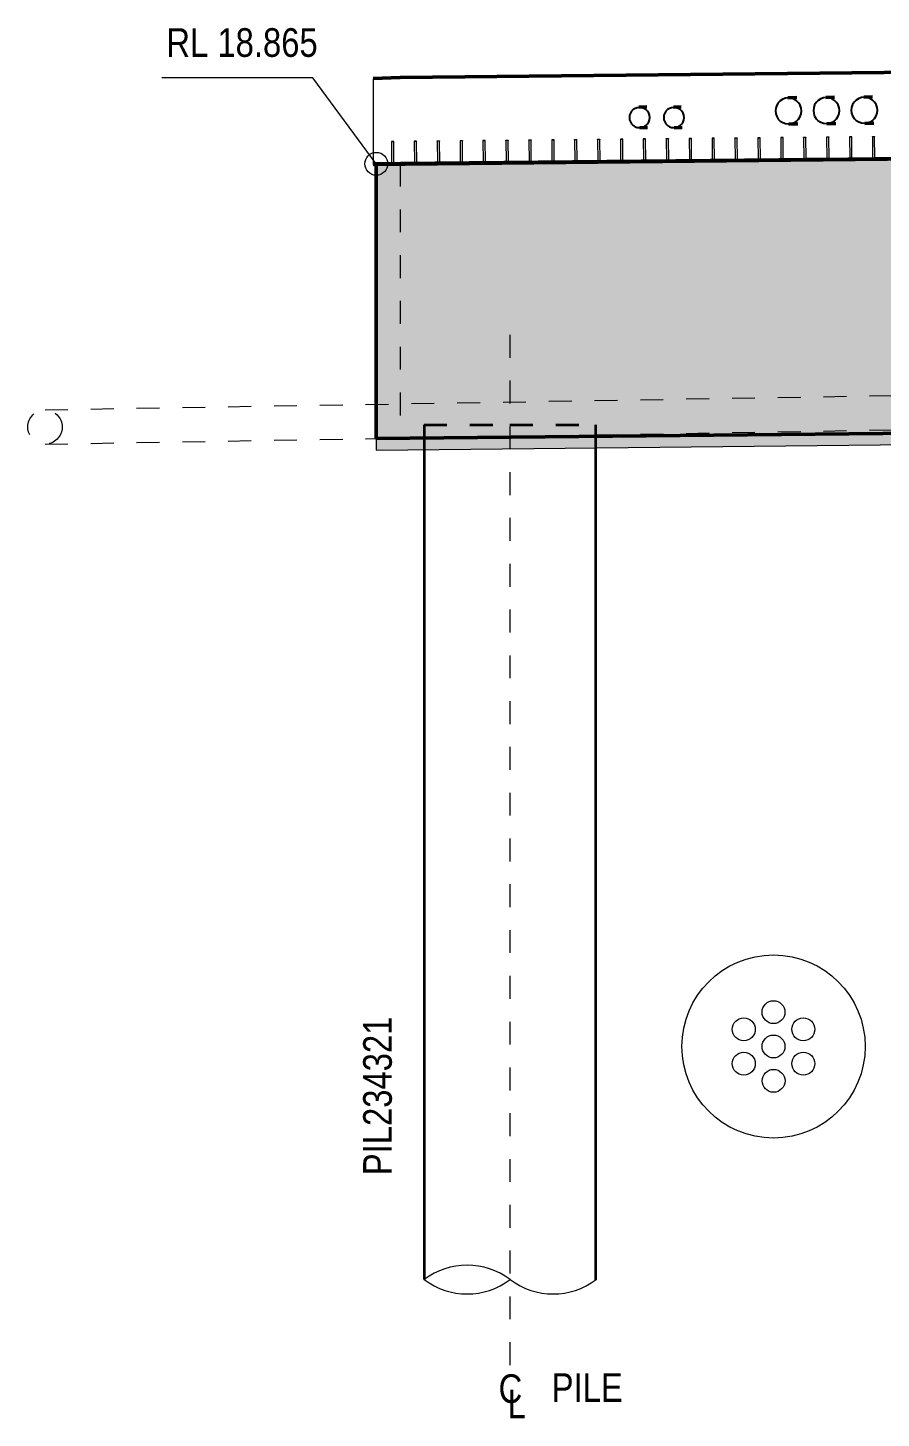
# Model space of a CAD drawing. Header units: metres. Extents: x -1691 to -1609, y 3 to 593.
# Drawn here: x -1648.74 to -1645.01, y 13.39 to 19.46 of the extents above; entities that cross this region are included whole.
import ezdxf

# ---------------------------------------------------------------- set-up
doc = ezdxf.new("R2010")
doc.units = ezdxf.units.M
doc.linetypes.add('JacobsCenter', pattern=[0.015, 0.009, -0.0015, 0.003, -0.0015])
doc.linetypes.add('JacobsDash', pattern=[0.0045, 0.003, -0.0015])
for name, color, linetype, lineweight in [('BRIDGE-ABUTMENT-CONC', 7, 'Continuous', 50), ('BRIDGE-FRAMING-LINE-18-HID', 7, 'JacobsDash', 18), ('D-BDGE', 7, 'Continuous', 13), ('D-BDGE-FLOOR', 7, 'Continuous', 50), ('D-BDGE-FNDN-LINES-18-HID', 7, 'JacobsDash', 18), ('D-BDGE-FNDN-PILE-CONC', 7, 'Continuous', 50), ('D-BDGE-FRAMING', 7, 'Continuous', 50), ('D-BDGE-LINE', 7, 'Continuous', 9), ('D-ENHA-ANNO-TEXT', 7, 'Continuous', 9), ('D-ENHA-GEN-LINE', 7, 'Continuous', 9), ('D-ENHA-TEXT-TAG', 7, 'Continuous', 18)]:
    doc.layers.add(name, color=color, linetype=linetype, lineweight=lineweight)
doc.layers.add('D-BDGE-Conduits', color=1, linetype='Continuous', lineweight=9, true_color=0xff0000)
doc.styles.add('Arial Narrow_1', font='ARIALN.TTF', dxfattribs={"height": 0.125})

# ---------------------------------------------------------------- blocks, each defined once
blk = doc.blocks.new('01_SFO_FRP_Pile_CastInPlace_CS - CAST-IN-PLACE PILE - 0750-V10-DRG-2871072 - ABUTMENT B CONCRETE ELEVATION')
at = {"layer": 'D-BDGE-FNDN-LINES-18-HID', "lineweight": 35}
for p, q in [((-1688.7837, 17.7251), (-1688.7837, 17.6676)), ((-1688.7837, 17.7251), (-1688.4088, 17.7251)), ((-1688.7837, 17.7251), (-1688.4088, 17.7251)), ((-1688.4088, 17.7251), (-1688.0337, 17.7251)), ((-1688.4086, 17.7251), (-1688.0337, 17.7251)), ((-1688.0337, 17.6751), (-1688.0337, 17.7251))]:
    blk.add_line(p, q, dxfattribs=at)
at = {"layer": 'D-BDGE-FNDN-PILE-CONC', "lineweight": 35}
for p, q in [((-1688.0337, 13.9911), (-1688.0337, 17.6751)), ((-1688.7837, 17.6675), (-1688.7837, 13.9919))]:
    blk.add_line(p, q, dxfattribs=at)
blk = doc.blocks.new('07_STR_DPS_PermadecPanel - 07_STR_DPS_PermadecPanel-5973116-DRG-2871072 - ABUTMENT B CONCRETE ELEVATION')
at = {"layer": 'BRIDGE-FRAMING-LINE-18-HID', "color": 9, "lineweight": 13, "true_color": 0xc3c3c3}
for p, q in [((-1688.3265, 18.9695), (-1688.3165, 18.9696)), ((-1688.3265, 18.9689), (-1688.3265, 18.9695)), ((-1688.3265, 18.9695), (-1688.3265, 18.9689)), ((-1688.3165, 18.9696), (-1688.3165, 18.969)), ((-1688.3165, 18.9696), (-1688.3165, 18.969)), ((-1688.2265, 18.9705), (-1688.2165, 18.9706)), ((-1688.2265, 18.9699), (-1688.2265, 18.9705)), ((-1688.2265, 18.9705), (-1688.2265, 18.9699)), ((-1688.2165, 18.9706), (-1688.2165, 18.97)), ((-1688.2165, 18.9706), (-1688.2165, 18.97)), ((-1688.1265, 18.9715), (-1688.1165, 18.9716)), ((-1688.1265, 18.9709), (-1688.1265, 18.9715)), ((-1688.1265, 18.9715), (-1688.1265, 18.9709)), ((-1688.1165, 18.9716), (-1688.1165, 18.971)), ((-1688.1165, 18.9716), (-1688.1165, 18.971)), ((-1688.0265, 18.9725), (-1688.0165, 18.9726)), ((-1688.0265, 18.9719), (-1688.0265, 18.9725)), ((-1688.0265, 18.9725), (-1688.0265, 18.9719)), ((-1688.0165, 18.9726), (-1688.0166, 18.972)), ((-1688.0165, 18.9726), (-1688.0165, 18.972)), ((-1687.9265, 18.9735), (-1687.9266, 18.9729)), ((-1687.9265, 18.9735), (-1687.9165, 18.9736)), ((-1687.9265, 18.9729), (-1687.9265, 18.9735)), ((-1687.9165, 18.9736), (-1687.9166, 18.973)), ((-1687.9165, 18.9736), (-1687.9165, 18.973)), ((-1687.8265, 18.9745), (-1687.8266, 18.9739)), ((-1687.8265, 18.9745), (-1687.8165, 18.9746)), ((-1687.8265, 18.9739), (-1687.8265, 18.9745)), ((-1687.8165, 18.9746), (-1687.8166, 18.974)), ((-1687.8165, 18.9746), (-1687.8165, 18.974)), ((-1688.3706, 18.876), (-1688.3256, 18.8765)), ((-1688.3706, 18.8755), (-1688.3706, 18.876)), ((-1688.3706, 18.876), (-1688.3706, 18.8755)), ((-1687.7705, 18.876), (-1688.3705, 18.87)), ((-1688.3156, 18.8766), (-1688.2256, 18.8775)), ((-1688.2156, 18.8776), (-1688.1256, 18.8785)), ((-1688.1156, 18.8786), (-1688.0256, 18.8795)), ((-1688.0156, 18.8796), (-1687.9256, 18.8805)), ((-1687.9156, 18.8806), (-1687.8256, 18.8815)), ((-1687.8156, 18.8816), (-1687.7706, 18.882)), ((-1687.7706, 18.882), (-1687.7706, 18.8814)), ((-1687.7706, 18.882), (-1687.7706, 18.8814))]:
    blk.add_line(p, q, dxfattribs=at)
at = {"layer": 'D-BDGE-FRAMING', "color": 9, "lineweight": 13, "true_color": 0xc3c3c3}
for p, q in [((-1688.3165, 18.969), (-1688.3265, 18.9689)), ((-1688.3265, 18.9689), (-1688.3256, 18.8759)), ((-1688.3156, 18.876), (-1688.3165, 18.969)), ((-1688.2165, 18.97), (-1688.2265, 18.9699)), ((-1688.2265, 18.9699), (-1688.2256, 18.8769)), ((-1688.2156, 18.877), (-1688.2165, 18.97)), ((-1688.1165, 18.971), (-1688.1265, 18.9709)), ((-1688.1265, 18.9709), (-1688.1256, 18.8779)), ((-1688.1156, 18.878), (-1688.1165, 18.971)), ((-1688.0166, 18.972), (-1688.0265, 18.9719)), ((-1688.0265, 18.9719), (-1688.0256, 18.8789)), ((-1688.0156, 18.879), (-1688.0166, 18.972)), ((-1687.9166, 18.973), (-1687.9266, 18.9729)), ((-1687.9266, 18.9729), (-1687.9256, 18.8799)), ((-1687.9156, 18.88), (-1687.9166, 18.973)), ((-1687.8166, 18.974), (-1687.8266, 18.9739)), ((-1687.8266, 18.9739), (-1687.8256, 18.8809)), ((-1687.8156, 18.881), (-1687.8166, 18.974)), ((-1688.3256, 18.8759), (-1688.3706, 18.8754)), ((-1688.3706, 18.8754), (-1688.3705, 18.8694)), ((-1688.3705, 18.8694), (-1687.7706, 18.8754)), ((-1688.2256, 18.8769), (-1688.3156, 18.876)), ((-1688.1256, 18.8779), (-1688.2156, 18.877)), ((-1688.0256, 18.8789), (-1688.1156, 18.878)), ((-1687.9256, 18.8799), (-1688.0156, 18.879)), ((-1687.8256, 18.8809), (-1687.9156, 18.88)), ((-1687.7706, 18.8814), (-1687.8156, 18.881)), ((-1687.7706, 18.8754), (-1687.7706, 18.8814))]:
    blk.add_line(p, q, dxfattribs=at)
blk = doc.blocks.new('07_STR_DPS_PermadecPanel - 07_STR_DPS_PermadecPanel-5973117-DRG-2871072 - ABUTMENT B CONCRETE ELEVATION')
at = {"layer": 'BRIDGE-FRAMING-LINE-18-HID', "color": 9, "lineweight": 13, "true_color": 0xc3c3c3}
for p, q in [((-1687.7265, 18.9755), (-1687.7165, 18.9756)), ((-1687.7265, 18.9749), (-1687.7265, 18.9755)), ((-1687.7265, 18.9755), (-1687.7265, 18.9749)), ((-1687.7165, 18.9756), (-1687.7165, 18.975)), ((-1687.7165, 18.9756), (-1687.7165, 18.975)), ((-1687.6265, 18.9765), (-1687.6165, 18.9766)), ((-1687.6265, 18.9759), (-1687.6265, 18.9765)), ((-1687.6265, 18.9765), (-1687.6265, 18.9759)), ((-1687.6165, 18.9766), (-1687.6165, 18.976)), ((-1687.6165, 18.9766), (-1687.6165, 18.976)), ((-1687.5265, 18.9775), (-1687.5165, 18.9776)), ((-1687.5265, 18.9769), (-1687.5265, 18.9775)), ((-1687.5265, 18.9775), (-1687.5265, 18.9769)), ((-1687.5165, 18.9776), (-1687.5165, 18.977)), ((-1687.5165, 18.9776), (-1687.5165, 18.977)), ((-1687.4265, 18.9785), (-1687.4165, 18.9786)), ((-1687.4265, 18.9779), (-1687.4265, 18.9785)), ((-1687.4265, 18.9785), (-1687.4265, 18.9779)), ((-1687.4165, 18.9786), (-1687.4166, 18.978)), ((-1687.4165, 18.9786), (-1687.4165, 18.978)), ((-1687.3265, 18.9795), (-1687.3266, 18.9789)), ((-1687.3265, 18.9795), (-1687.3165, 18.9796)), ((-1687.3265, 18.9789), (-1687.3265, 18.9795)), ((-1687.3165, 18.9796), (-1687.3166, 18.979)), ((-1687.3165, 18.9796), (-1687.3165, 18.979)), ((-1687.2265, 18.9805), (-1687.2266, 18.9799)), ((-1687.2265, 18.9805), (-1687.2165, 18.9806)), ((-1687.2265, 18.9799), (-1687.2265, 18.9805)), ((-1687.2165, 18.9806), (-1687.2166, 18.98)), ((-1687.2165, 18.9806), (-1687.2165, 18.98)), ((-1687.3156, 18.8866), (-1687.2256, 18.8875)), ((-1687.2156, 18.8876), (-1687.1706, 18.888)), ((-1687.1706, 18.888), (-1687.1706, 18.8874)), ((-1687.1706, 18.888), (-1687.1706, 18.8874)), ((-1687.7706, 18.882), (-1687.7256, 18.8825)), ((-1687.7706, 18.8814), (-1687.7706, 18.882)), ((-1687.7706, 18.882), (-1687.7706, 18.8814)), ((-1687.1705, 18.882), (-1687.7705, 18.876)), ((-1687.7156, 18.8826), (-1687.6256, 18.8835)), ((-1687.6156, 18.8836), (-1687.5256, 18.8845)), ((-1687.5156, 18.8846), (-1687.4256, 18.8855)), ((-1687.4156, 18.8856), (-1687.3256, 18.8865))]:
    blk.add_line(p, q, dxfattribs=at)
at = {"layer": 'D-BDGE-FRAMING', "color": 9, "lineweight": 13, "true_color": 0xc3c3c3}
for p, q in [((-1687.7165, 18.975), (-1687.7265, 18.9749)), ((-1687.7265, 18.9749), (-1687.7256, 18.8819)), ((-1687.7156, 18.882), (-1687.7165, 18.9749)), ((-1687.6165, 18.976), (-1687.6265, 18.9759)), ((-1687.6265, 18.9759), (-1687.6256, 18.8829)), ((-1687.6156, 18.883), (-1687.6165, 18.976)), ((-1687.5165, 18.977), (-1687.5265, 18.9769)), ((-1687.5265, 18.9769), (-1687.5256, 18.8839)), ((-1687.5156, 18.884), (-1687.5165, 18.977)), ((-1687.4166, 18.978), (-1687.4265, 18.9779)), ((-1687.4265, 18.9779), (-1687.4256, 18.8849)), ((-1687.4156, 18.885), (-1687.4166, 18.978)), ((-1687.3166, 18.979), (-1687.3266, 18.9789)), ((-1687.3266, 18.9789), (-1687.3256, 18.8859)), ((-1687.3156, 18.886), (-1687.3166, 18.979)), ((-1687.2166, 18.98), (-1687.2266, 18.9799)), ((-1687.2266, 18.9799), (-1687.2256, 18.8869)), ((-1687.2156, 18.887), (-1687.2166, 18.98)), ((-1687.1706, 18.8874), (-1687.2156, 18.887)), ((-1687.1706, 18.8814), (-1687.1706, 18.8874)), ((-1687.7256, 18.8819), (-1687.7706, 18.8814)), ((-1687.7706, 18.8814), (-1687.7705, 18.8754)), ((-1687.7705, 18.8754), (-1687.1706, 18.8814)), ((-1687.6256, 18.8829), (-1687.7156, 18.882)), ((-1687.5256, 18.8839), (-1687.6156, 18.883)), ((-1687.4256, 18.8849), (-1687.5156, 18.884)), ((-1687.3256, 18.8859), (-1687.4156, 18.885)), ((-1687.2256, 18.8869), (-1687.3156, 18.886))]:
    blk.add_line(p, q, dxfattribs=at)
blk = doc.blocks.new('07_STR_DPS_PermadecPanel - 07_STR_DPS_PermadecPanel-V11-DRG-2871072 - ABUTMENT B CONCRETE ELEVATION')
at = {"layer": 'BRIDGE-FRAMING-LINE-18-HID', "color": 9, "lineweight": 13, "true_color": 0xc3c3c3}
for p, q in [((-1687.1265, 18.9815), (-1687.1165, 18.9816)), ((-1687.1265, 18.9809), (-1687.1265, 18.9815)), ((-1687.1265, 18.9815), (-1687.1265, 18.9809)), ((-1687.1165, 18.9816), (-1687.1165, 18.981)), ((-1687.1165, 18.9816), (-1687.1165, 18.981)), ((-1687.0265, 18.9825), (-1687.0165, 18.9826)), ((-1687.0265, 18.9819), (-1687.0265, 18.9825)), ((-1687.0265, 18.9825), (-1687.0265, 18.9819)), ((-1687.0165, 18.9826), (-1687.0165, 18.982)), ((-1687.0165, 18.9826), (-1687.0165, 18.982)), ((-1686.9265, 18.9835), (-1686.9165, 18.9836)), ((-1686.9265, 18.9829), (-1686.9265, 18.9835)), ((-1686.9265, 18.9835), (-1686.9265, 18.9829)), ((-1686.9165, 18.9836), (-1686.9165, 18.983)), ((-1686.9165, 18.9836), (-1686.9165, 18.983)), ((-1686.8265, 18.9845), (-1686.8165, 18.9846)), ((-1686.8265, 18.9839), (-1686.8265, 18.9845)), ((-1686.8265, 18.9845), (-1686.8265, 18.9839)), ((-1686.8165, 18.9846), (-1686.8166, 18.984)), ((-1686.8165, 18.9846), (-1686.8165, 18.984)), ((-1686.7265, 18.9855), (-1686.7266, 18.9849)), ((-1686.7265, 18.9855), (-1686.7165, 18.9856)), ((-1686.7265, 18.9849), (-1686.7265, 18.9855)), ((-1686.7165, 18.9856), (-1686.7166, 18.985)), ((-1686.7165, 18.9856), (-1686.7165, 18.985)), ((-1686.6265, 18.9865), (-1686.6266, 18.9859)), ((-1686.6265, 18.9865), (-1686.6165, 18.9866)), ((-1686.6265, 18.9859), (-1686.6265, 18.9865)), ((-1686.6165, 18.9866), (-1686.6166, 18.986)), ((-1686.6165, 18.9866), (-1686.6165, 18.986)), ((-1687.1706, 18.888), (-1687.1256, 18.8885)), ((-1687.1706, 18.8874), (-1687.1706, 18.888)), ((-1687.1706, 18.888), (-1687.1706, 18.8874)), ((-1686.5705, 18.888), (-1687.1705, 18.882)), ((-1687.1156, 18.8886), (-1687.0256, 18.8895)), ((-1687.0156, 18.8896), (-1686.9256, 18.8905)), ((-1686.9156, 18.8906), (-1686.8256, 18.8915)), ((-1686.8156, 18.8916), (-1686.7256, 18.8925)), ((-1686.7156, 18.8926), (-1686.6256, 18.8935)), ((-1686.6156, 18.8936), (-1686.5706, 18.894)), ((-1686.5706, 18.894), (-1686.5706, 18.8934)), ((-1686.5706, 18.894), (-1686.5706, 18.8934))]:
    blk.add_line(p, q, dxfattribs=at)
at = {"layer": 'D-BDGE-FRAMING', "color": 9, "lineweight": 13, "true_color": 0xc3c3c3}
for p, q in [((-1687.1165, 18.981), (-1687.1265, 18.9809)), ((-1687.1265, 18.9809), (-1687.1256, 18.8879)), ((-1687.1156, 18.888), (-1687.1165, 18.981)), ((-1687.0165, 18.982), (-1687.0265, 18.9819)), ((-1687.0265, 18.9819), (-1687.0256, 18.8889)), ((-1687.0156, 18.889), (-1687.0165, 18.982)), ((-1686.9165, 18.983), (-1686.9265, 18.9829)), ((-1686.9265, 18.9829), (-1686.9256, 18.8899)), ((-1686.9156, 18.89), (-1686.9165, 18.983)), ((-1686.8166, 18.984), (-1686.8265, 18.9839)), ((-1686.8265, 18.9839), (-1686.8256, 18.8909)), ((-1686.8156, 18.891), (-1686.8166, 18.984)), ((-1686.7166, 18.985), (-1686.7266, 18.9849)), ((-1686.7266, 18.9849), (-1686.7256, 18.8919)), ((-1686.7156, 18.892), (-1686.7166, 18.985)), ((-1686.6166, 18.986), (-1686.6266, 18.9859)), ((-1686.6266, 18.9859), (-1686.6256, 18.8929)), ((-1686.6156, 18.893), (-1686.6166, 18.986)), ((-1687.1256, 18.8879), (-1687.1706, 18.8874)), ((-1687.1706, 18.8874), (-1687.1705, 18.8814)), ((-1687.1705, 18.8814), (-1686.5706, 18.8874)), ((-1687.0256, 18.8889), (-1687.1156, 18.888)), ((-1686.9256, 18.8899), (-1687.0156, 18.889)), ((-1686.8256, 18.8909), (-1686.9156, 18.89)), ((-1686.7256, 18.8919), (-1686.8156, 18.891)), ((-1686.6256, 18.8929), (-1686.7156, 18.892)), ((-1686.5706, 18.8934), (-1686.6156, 18.893)), ((-1686.5706, 18.8874), (-1686.5706, 18.8934))]:
    blk.add_line(p, q, dxfattribs=at)
blk = doc.blocks.new('CS_DET_Pile-Column_BreakLine - CS_Tubular BreakLine-5488458-DRG-2871072 - ABUTMENT B CONCRETE ELEVATION')
at = {"layer": 'D-BDGE-LINE', "lineweight": 18}
for centre, start, end in [((-1683.2457, 13.7433), 52.95733, 127.04267), ((-1683.2457, 14.2405), 232.95733, 307.04267), ((-1682.8704, 14.2405), 232.95733, 307.04267)]:
    blk.add_arc(centre, 0.3115, start, end, dxfattribs=at)
blk = doc.blocks.new('CS_Annot_Centreline Symbol1 - CS_Annot_Centreline Symbol 2-5308920-DRG-2871072 - ABUTMENT B CONCRETE ELEVATION')
at = {"layer": 'D-ENHA-GEN-LINE', "char_height": 0.125, "attachment_point": 1, "style": 'Arial Narrow_1'}
for s, insert, width in [('C  ', (-1688.4584, 13.5781), 0.220464), ('L', (-1688.4194, 13.5114), 0.096202)]:
    blk.add_mtext(s, dxfattribs=dict(at, insert=insert, width=width))

msp = doc.modelspace()

# ---------------------------------------------------------------- hatches: boundary and pattern name
at = {"layer": 'BRIDGE-ABUTMENT-CONC', "true_color": 0xc0c0c0}
msp.add_hatch(color=9, dxfattribs=at).paths.add_polyline_path([(-1647.2167, 17.6654), (-1634.5985, 17.7922), (-1634.5985, 18.9892), (-1647.2167, 18.863), (-1647.2167, 18.3706)])
at = {"layer": 'D-BDGE-LINE'}
h = msp.add_hatch(dxfattribs=at)
h.set_pattern_fill('FP_3', color=256, style=0, pattern_type=2)
h.set_pattern_definition([(0, (-1629.78706, 18.093), (0.4064, 0.1016), [0.01676, -0.28804, 0.01676, -0.28804, -1.626]), (0, (-1629.78706, 18.093), (0.4064, 0.1016), [-0.6096, 0.01676, -0.59284, 0.01676, -0.28804, -0.7112]), (0, (-1629.78706, 18.093), (0.4064, 0.1016), [-1.524, 0.01676, -0.18644, 0.01676, -0.49124]), (120, (-1629.63506, 18.144), (-0.2911882, 0.3011527), [0.01676, -0.28804, 0.01676, -0.28804, -1.626]), (120, (-1629.63506, 18.144), (-0.2911882, 0.3011527), [-0.6096, 0.01676, -0.59284, 0.01676, -0.28804, -0.7112]), (120, (-1629.63506, 18.144), (-0.2911882, 0.3011527), [-1.524, 0.01676, -0.18644, 0.01676, -0.49124]), (240, (-1629.58406, 18.347), (-0.1152118, -0.4027527), [0.01676, -0.28804, 0.01676, -0.28804, -1.626]), (240, (-1629.58406, 18.347), (-0.1152118, -0.4027527), [-0.6096, 0.01676, -0.59284, 0.01676, -0.28804, -0.7112]), (240, (-1629.58406, 18.347), (-0.1152118, -0.4027527), [-1.524, 0.01676, -0.18644, 0.01676, -0.49124])])
h.paths.add_polyline_path([(-1647.2167, 17.6154), (-1631.3722, 17.7745), (-1631.2729, 17.8758), (-1628.8141, 17.9003), (-1628.713, 17.8015), (-1624.1341, 17.8472), (-1616.1774, 17.7681), (-1615.9508, 17.9903), (-1615.092, 17.9818), (-1614.8693, 17.7545), (-1612.2014, 17.728), (-1612.2014, 17.778), (-1612.2079, 17.778), (-1612.2081, 17.777), (-1614.843, 17.8035), (-1614.8431, 17.8043), (-1614.8481, 17.8043), (-1615.0708, 18.0315), (-1615.971, 18.0405), (-1616.1976, 17.8183), (-1616.2024, 17.8183), (-1616.2032, 17.8171), (-1624.1431, 17.8969), (-1628.6931, 17.8517), (-1628.794, 17.9503), (-1631.2928, 17.9251), (-1631.3918, 17.8243), (-1647.2167, 17.6654)])

# ---------------------------------------------------------------- linework, layer by layer
at = {"layer": 'BRIDGE-ABUTMENT-CONC'}
for p, q in [((-1647.2167, 17.6654), (-1647.2167, 18.8632)), ((-1634.5985, 17.7922), (-1647.2167, 17.6654))]:
    msp.add_line(p, q, dxfattribs=at)
at = {"layer": 'BRIDGE-FRAMING-LINE-18-HID', "color": 9, "lineweight": 13, "true_color": 0xc3c3c3}
for p, q in [((-1647.1506, 18.9635), (-1647.1406, 18.9636)), ((-1647.1505, 18.9629), (-1647.1506, 18.9635)), ((-1647.1506, 18.9635), (-1647.1506, 18.9629)), ((-1647.1406, 18.9636), (-1647.1405, 18.963)), ((-1647.1406, 18.9636), (-1647.1406, 18.963)), ((-1647.0506, 18.9645), (-1647.0406, 18.9646)), ((-1647.0506, 18.9639), (-1647.0506, 18.9645)), ((-1647.0506, 18.9645), (-1647.0506, 18.9639)), ((-1647.0406, 18.9646), (-1647.0406, 18.964)), ((-1647.0406, 18.9646), (-1647.0406, 18.964)), ((-1646.9506, 18.9655), (-1646.9406, 18.9656)), ((-1646.9506, 18.9649), (-1646.9506, 18.9655)), ((-1646.9506, 18.9655), (-1646.9506, 18.9649)), ((-1646.9406, 18.9656), (-1646.9406, 18.965)), ((-1646.9406, 18.9656), (-1646.9406, 18.965)), ((-1646.8506, 18.9665), (-1646.8406, 18.9666)), ((-1646.8506, 18.9659), (-1646.8506, 18.9665)), ((-1646.8506, 18.9665), (-1646.8506, 18.9659)), ((-1646.8406, 18.9666), (-1646.8406, 18.966)), ((-1646.8406, 18.9666), (-1646.8406, 18.966)), ((-1646.7506, 18.9675), (-1646.7406, 18.9676)), ((-1646.7506, 18.9669), (-1646.7506, 18.9675)), ((-1646.7506, 18.9675), (-1646.7506, 18.9669)), ((-1646.7406, 18.9676), (-1646.7406, 18.967)), ((-1646.7406, 18.9676), (-1646.7406, 18.967)), ((-1646.6506, 18.9685), (-1646.6406, 18.9686)), ((-1646.6506, 18.9679), (-1646.6506, 18.9685)), ((-1646.6506, 18.9685), (-1646.6506, 18.9679)), ((-1646.6406, 18.9686), (-1646.6406, 18.968)), ((-1646.6406, 18.9686), (-1646.6406, 18.968)), ((-1647.2119, 18.8699), (-1647.2286, 18.8692)), ((-1647.2286, 18.8632), (-1647.2119, 18.8639)), ((-1647.2119, 18.8699), (-1647.1947, 18.8701)), ((-1647.2119, 18.8639), (-1647.2119, 18.8699)), ((-1647.1946, 18.8641), (-1647.2119, 18.8639)), ((-1647.1946, 18.8701), (-1647.1947, 18.8695)), ((-1647.1947, 18.8701), (-1647.1946, 18.8695)), ((-1647.1947, 18.8701), (-1647.1947, 18.8695)), ((-1647.1946, 18.8701), (-1647.1496, 18.8705)), ((-1647.1946, 18.8695), (-1647.1946, 18.8701)), ((-1646.5946, 18.87), (-1647.1946, 18.8641)), ((-1647.1396, 18.8706), (-1647.0496, 18.8715)), ((-1647.0396, 18.8716), (-1646.9496, 18.8725)), ((-1646.9396, 18.8726), (-1646.8496, 18.8735)), ((-1646.8396, 18.8736), (-1646.7496, 18.8745)), ((-1646.7396, 18.8746), (-1646.6496, 18.8755)), ((-1646.6396, 18.8756), (-1646.5947, 18.876)), ((-1646.5947, 18.876), (-1646.5946, 18.8755)), ((-1646.5947, 18.876), (-1646.5947, 18.8755))]:
    msp.add_line(p, q, dxfattribs=at)
at = {"layer": 'BRIDGE-FRAMING-LINE-18-HID', "color": 8, "true_color": 0x808080}
for p, q in [((-1647.2167, 18.8655), (-1647.1691, 18.866)), ((-1647.2167, 18.8632), (-1647.2167, 18.8655)), ((-1647.1691, 18.866), (-1647.1119, 18.8665)), ((-1647.1119, 18.8665), (-1647.1119, 17.6665)), ((-1647.1119, 18.8665), (-1647.1109, 18.8665))]:
    msp.add_line(p, q, dxfattribs=at)
at = {"layer": 'D-BDGE', "lineweight": 50}
for p, q in [((-1634.5985, 18.9923), (-1647.2167, 18.8655)), ((-1647.1109, 18.8665), (-1634.5982, 18.9923))]:
    msp.add_line(p, q, dxfattribs=at)
at = {"layer": 'D-BDGE', "color": 143, "linetype": 'JacobsDash', "lineweight": 18, "true_color": 0x78aac8}
for p, q in [((-1648.6629, 17.7911), (-1624.1268, 18.2039)), ((-1648.6629, 17.6411), (-1624.1278, 18.0538))]:
    msp.add_line(p, q, dxfattribs=at)
at = {"layer": 'D-BDGE', "linetype": 'JacobsCenter', "lineweight": 18}
msp.add_line((-1646.6329, 18.1184), (-1646.6329, 13.6034), dxfattribs=at)
at = {"layer": 'D-BDGE', "lineweight": 18}
for p, q in [((-1634.6906, 17.7913), (-1647.2167, 17.6654)), ((-1647.2167, 17.6154), (-1634.6901, 17.7413)), ((-1647.2167, 17.6654), (-1647.2167, 17.6154))]:
    msp.add_line(p, q, dxfattribs=at)
at = {"layer": 'D-BDGE', "lineweight": 50, "flags": 128}
msp.add_lwpolyline([(-1647.2302, 18.863), (-1645.8266, 18.8771), (-1644.4231, 18.8911), (-1643.0195, 18.9051), (-1641.616, 18.9191), (-1640.2124, 18.9331), (-1638.8089, 18.9471), (-1637.4053, 18.9612), (-1636.0018, 18.9752), (-1634.5982, 18.9892)], dxfattribs=at)
at = {"layer": 'D-BDGE', "color": 143, "linetype": 'JacobsDash', "lineweight": 18, "true_color": 0x78aac8}
msp.add_circle((-1648.6629, 17.7161), 0.075, dxfattribs=at)
at = {"layer": 'D-BDGE', "color": 143, "lineweight": 18, "true_color": 0x78aac8}
for centre, radius in [((-1645.4821, 15.01), 0.4), ((-1645.4821, 15.16), 0.05), ((-1645.612, 15.085), 0.05), ((-1645.3522, 15.085), 0.05), ((-1645.4821, 15.01), 0.05), ((-1645.612, 14.935), 0.05), ((-1645.3521, 14.935), 0.05), ((-1645.482, 14.86), 0.05)]:
    msp.add_circle(centre, radius, dxfattribs=at)
at = {"layer": 'D-BDGE-Conduits', "color": 143, "linetype": 'JacobsDash', "lineweight": 25, "true_color": 0x78aac8, "flags": 128}
for points in [[(-1645.417, 19.153), (-1645.4297, 19.1516), (-1645.4418, 19.1474), (-1645.4526, 19.1406), (-1645.4616, 19.1316), (-1645.4684, 19.1209), (-1645.4726, 19.1089), (-1645.474, 19.0963)], [(-1645.3601, 19.0963), (-1645.3615, 19.1089), (-1645.3657, 19.1209), (-1645.3725, 19.1317), (-1645.3815, 19.1406), (-1645.3923, 19.1474), (-1645.4044, 19.1516), (-1645.417, 19.153)], [(-1645.2513, 19.1545), (-1645.264, 19.1531), (-1645.276, 19.1489), (-1645.2868, 19.1421), (-1645.2958, 19.1331), (-1645.3026, 19.1224), (-1645.3068, 19.1104), (-1645.3083, 19.0978)], [(-1645.1943, 19.0978), (-1645.1957, 19.1104), (-1645.1999, 19.1224), (-1645.2067, 19.1332), (-1645.2158, 19.1422), (-1645.2266, 19.1489), (-1645.2386, 19.1531), (-1645.2513, 19.1545)], [(-1645.0855, 19.156), (-1645.0982, 19.1546), (-1645.1103, 19.1504), (-1645.1211, 19.1436), (-1645.1301, 19.1346), (-1645.1369, 19.1239), (-1645.1411, 19.1119), (-1645.1425, 19.0993)], [(-1645.0286, 19.0993), (-1645.03, 19.1119), (-1645.0342, 19.1239), (-1645.041, 19.1347), (-1645.05, 19.1437), (-1645.0608, 19.1504), (-1645.0729, 19.1546), (-1645.0855, 19.156)], [(-1646.0672, 19.1117), (-1646.077, 19.1105), (-1646.0864, 19.1073), (-1646.0948, 19.102), (-1646.1018, 19.095), (-1646.1071, 19.0866), (-1646.1104, 19.0773), (-1646.1115, 19.0675)], [(-1646.0228, 19.0675), (-1646.0239, 19.0773), (-1646.0272, 19.0867), (-1646.0325, 19.095), (-1646.0395, 19.102), (-1646.0479, 19.1073), (-1646.0573, 19.1105), (-1646.0672, 19.1117)], [(-1645.9172, 19.1117), (-1645.927, 19.1105), (-1645.9364, 19.1073), (-1645.9448, 19.102), (-1645.9518, 19.095), (-1645.9571, 19.0866), (-1645.9604, 19.0773), (-1645.9615, 19.0675)], [(-1645.8728, 19.0675), (-1645.8739, 19.0773), (-1645.8772, 19.0867), (-1645.8825, 19.095), (-1645.8895, 19.102), (-1645.8979, 19.1073), (-1645.9073, 19.1105), (-1645.9172, 19.1117)], [(-1645.474, 19.0963), (-1645.4726, 19.0836), (-1645.4684, 19.0717), (-1645.4616, 19.0609), (-1645.4526, 19.0519), (-1645.4418, 19.0452), (-1645.4297, 19.041), (-1645.417, 19.0396)], [(-1645.417, 19.0396), (-1645.4044, 19.041), (-1645.3923, 19.0452), (-1645.3815, 19.052), (-1645.3725, 19.0609), (-1645.3657, 19.0717), (-1645.3615, 19.0837), (-1645.3601, 19.0963)], [(-1645.3083, 19.0978), (-1645.3068, 19.0852), (-1645.3026, 19.0732), (-1645.2958, 19.0624), (-1645.2868, 19.0534), (-1645.276, 19.0467), (-1645.264, 19.0425), (-1645.2513, 19.0411)], [(-1645.2513, 19.0411), (-1645.2386, 19.0425), (-1645.2266, 19.0467), (-1645.2158, 19.0535), (-1645.2067, 19.0624), (-1645.1999, 19.0732), (-1645.1957, 19.0852), (-1645.1943, 19.0978)], [(-1645.1425, 19.0993), (-1645.1411, 19.0867), (-1645.1369, 19.0747), (-1645.1301, 19.0639), (-1645.1211, 19.0549), (-1645.1103, 19.0482), (-1645.0982, 19.044), (-1645.0855, 19.0426)], [(-1645.0855, 19.0426), (-1645.0729, 19.044), (-1645.0608, 19.0482), (-1645.05, 19.055), (-1645.041, 19.064), (-1645.0342, 19.0747), (-1645.03, 19.0867), (-1645.0286, 19.0993)], [(-1646.1115, 19.0675), (-1646.1104, 19.0577), (-1646.1071, 19.0483), (-1646.1018, 19.04), (-1646.0948, 19.033), (-1646.0864, 19.0277), (-1646.077, 19.0245), (-1646.0672, 19.0234)], [(-1646.0672, 19.0234), (-1646.0573, 19.0245), (-1646.0479, 19.0277), (-1646.0395, 19.033), (-1646.0325, 19.04), (-1646.0272, 19.0484), (-1646.0239, 19.0577), (-1646.0228, 19.0675)], [(-1645.9615, 19.0675), (-1645.9604, 19.0577), (-1645.9571, 19.0483), (-1645.9518, 19.04), (-1645.9448, 19.033), (-1645.9364, 19.0277), (-1645.927, 19.0245), (-1645.9172, 19.0234)], [(-1645.9172, 19.0234), (-1645.9073, 19.0245), (-1645.8979, 19.0277), (-1645.8895, 19.033), (-1645.8825, 19.04), (-1645.8772, 19.0484), (-1645.8739, 19.0577), (-1645.8728, 19.0675)]]:
    msp.add_lwpolyline(points, dxfattribs=at)
at = {"layer": 'D-BDGE-FLOOR', "color": 252, "true_color": 0x888888}
for p, q in [((-1647.1119, 19.243), (-1634.598, 19.3679)), ((-1647.1119, 19.243), (-1647.2302, 19.238)), ((-1645.3811, 19.1553), (-1645.4194, 19.1537)), ((-1645.2153, 19.1569), (-1645.2537, 19.1552)), ((-1645.0496, 19.1584), (-1645.0879, 19.1568)), ((-1646.0358, 19.1139), (-1646.0697, 19.1125)), ((-1645.8851, 19.1139), (-1645.919, 19.1125)), ((-1646.0659, 19.0225), (-1646.032, 19.024)), ((-1645.9153, 19.0225), (-1645.8813, 19.024)), ((-1645.4146, 19.0388), (-1645.3763, 19.0405)), ((-1645.2489, 19.0403), (-1645.2105, 19.042)), ((-1645.0831, 19.0419), (-1645.0448, 19.0435))]:
    msp.add_line(p, q, dxfattribs=at)
at = {"layer": 'D-BDGE-FLOOR', "color": 252, "lineweight": 18, "true_color": 0x888888}
msp.add_line((-1647.2302, 19.238), (-1647.2302, 18.863), dxfattribs=at)
at = {"layer": 'D-BDGE-FLOOR', "color": 252, "lineweight": 18, "true_color": 0x888888, "flags": 128}
msp.add_lwpolyline([(-1634.5982, 19.3642), (-1636.0018, 19.3502), (-1637.4053, 19.3362), (-1638.8089, 19.3221), (-1640.2124, 19.3081), (-1641.616, 19.2941), (-1643.0195, 19.2801), (-1644.4231, 19.2661), (-1645.8266, 19.2521), (-1647.2302, 19.238)], dxfattribs=at)
at = {"layer": 'D-BDGE-FRAMING', "color": 9, "lineweight": 13, "true_color": 0xc3c3c3}
for p, q in [((-1647.1406, 18.963), (-1647.1506, 18.9629)), ((-1647.1506, 18.9629), (-1647.1497, 18.8699)), ((-1647.1397, 18.87), (-1647.1406, 18.963)), ((-1647.0406, 18.964), (-1647.0506, 18.9639)), ((-1647.0506, 18.9639), (-1647.0497, 18.8709)), ((-1647.0397, 18.871), (-1647.0406, 18.964)), ((-1646.9406, 18.965), (-1646.9506, 18.9649)), ((-1646.9506, 18.9649), (-1646.9497, 18.8719)), ((-1646.9397, 18.872), (-1646.9406, 18.965)), ((-1646.8406, 18.966), (-1646.8506, 18.9659)), ((-1646.8506, 18.9659), (-1646.8497, 18.8729)), ((-1646.8397, 18.873), (-1646.8406, 18.966)), ((-1646.7406, 18.967), (-1646.7506, 18.9669)), ((-1646.7506, 18.9669), (-1646.7497, 18.8739)), ((-1646.7397, 18.874), (-1646.7406, 18.967)), ((-1646.6406, 18.968), (-1646.6506, 18.9679)), ((-1646.6506, 18.9679), (-1646.6497, 18.8749)), ((-1646.6397, 18.875), (-1646.6406, 18.968)), ((-1647.1947, 18.8695), (-1647.2302, 18.8691)), ((-1647.2302, 18.8691), (-1647.2302, 18.8631)), ((-1647.2302, 18.8631), (-1647.1946, 18.8635)), ((-1647.1497, 18.8699), (-1647.1947, 18.8695)), ((-1647.1947, 18.8695), (-1647.1946, 18.8635)), ((-1647.1946, 18.8635), (-1647.1947, 18.8695)), ((-1647.1946, 18.8635), (-1646.5946, 18.8695)), ((-1647.0497, 18.8709), (-1647.1397, 18.87)), ((-1646.9497, 18.8719), (-1647.0397, 18.871)), ((-1646.8497, 18.8729), (-1646.9397, 18.872)), ((-1646.7497, 18.8739), (-1646.8397, 18.873)), ((-1646.6497, 18.8749), (-1646.7397, 18.874)), ((-1646.5947, 18.8755), (-1646.6397, 18.875)), ((-1646.5946, 18.8695), (-1646.5947, 18.8755))]:
    msp.add_line(p, q, dxfattribs=at)
at = {"layer": 'D-ENHA-ANNO-TEXT', "lineweight": 18}
for p, q in [((-1647.4934, 19.2415), (-1648.1531, 19.2415)), ((-1647.2167, 18.8655), (-1647.4934, 19.2415))]:
    msp.add_line(p, q, dxfattribs=at)
msp.add_circle((-1647.2167, 18.8655), 0.05, dxfattribs=at)

# ---------------------------------------------------------------- block references
at = {"layer": 'BRIDGE-FRAMING-LINE-18-HID', "color": 9, "lineweight": 13, "true_color": 0xc3c3c3}
for name in ['07_STR_DPS_PermadecPanel - 07_STR_DPS_PermadecPanel-5973116-DRG-2871072 - ABUTMENT B CONCRETE ELEVATION', '07_STR_DPS_PermadecPanel - 07_STR_DPS_PermadecPanel-5973117-DRG-2871072 - ABUTMENT B CONCRETE ELEVATION', '07_STR_DPS_PermadecPanel - 07_STR_DPS_PermadecPanel-V11-DRG-2871072 - ABUTMENT B CONCRETE ELEVATION']:
    msp.add_blockref(name, (41.7759, 0), dxfattribs=at)
at = {"layer": 'D-BDGE-FNDN-LINES-18-HID', "lineweight": 35}
msp.add_blockref('01_SFO_FRP_Pile_CastInPlace_CS - CAST-IN-PLACE PILE - 0750-V10-DRG-2871072 - ABUTMENT B CONCRETE ELEVATION', (41.7759, 0), dxfattribs=at)
at = {"layer": 'D-BDGE-LINE'}
msp.add_blockref('CS_DET_Pile-Column_BreakLine - CS_Tubular BreakLine-5488458-DRG-2871072 - ABUTMENT B CONCRETE ELEVATION', (36.4262, 0), dxfattribs=at)
at = {"layer": 'D-ENHA-GEN-LINE'}
msp.add_blockref('CS_Annot_Centreline Symbol1 - CS_Annot_Centreline Symbol 2-5308920-DRG-2871072 - ABUTMENT B CONCRETE ELEVATION', (41.7759, 0), dxfattribs=at)

# ---------------------------------------------------------------- texts
at = {"layer": 'D-ENHA-ANNO-TEXT', "lineweight": 18, "insert": (-1648.133, 19.4577), "char_height": 0.125, "attachment_point": 1, "style": 'Arial Narrow_1', "bg_fill": 3, "box_fill_scale": 1, "bg_fill_color": 256, "bg_fill_true_color": 13158600, "bg_fill_transparency": 0}
msp.add_mtext('RL 18.865', dxfattribs=at)
at = {"layer": 'D-ENHA-GEN-LINE', "insert": (-1646.4506, 13.5827), "char_height": 0.125, "attachment_point": 1, "style": 'Arial Narrow_1', "bg_fill": 3, "box_fill_scale": 1, "bg_fill_color": 256, "bg_fill_true_color": 13158600, "bg_fill_transparency": 0}
msp.add_mtext('PILE', dxfattribs=at)
at = {"layer": 'D-ENHA-TEXT-TAG', "lineweight": 9, "insert": (-1647.2738, 14.4478), "char_height": 0.125, "attachment_point": 1, "rotation": 90, "style": 'Arial Narrow_1', "bg_fill": 3, "box_fill_scale": 1, "bg_fill_color": 256, "bg_fill_true_color": 13158600, "bg_fill_transparency": 0}
msp.add_mtext('PIL234321', dxfattribs=at)

doc.saveas('drawing.dxf')
